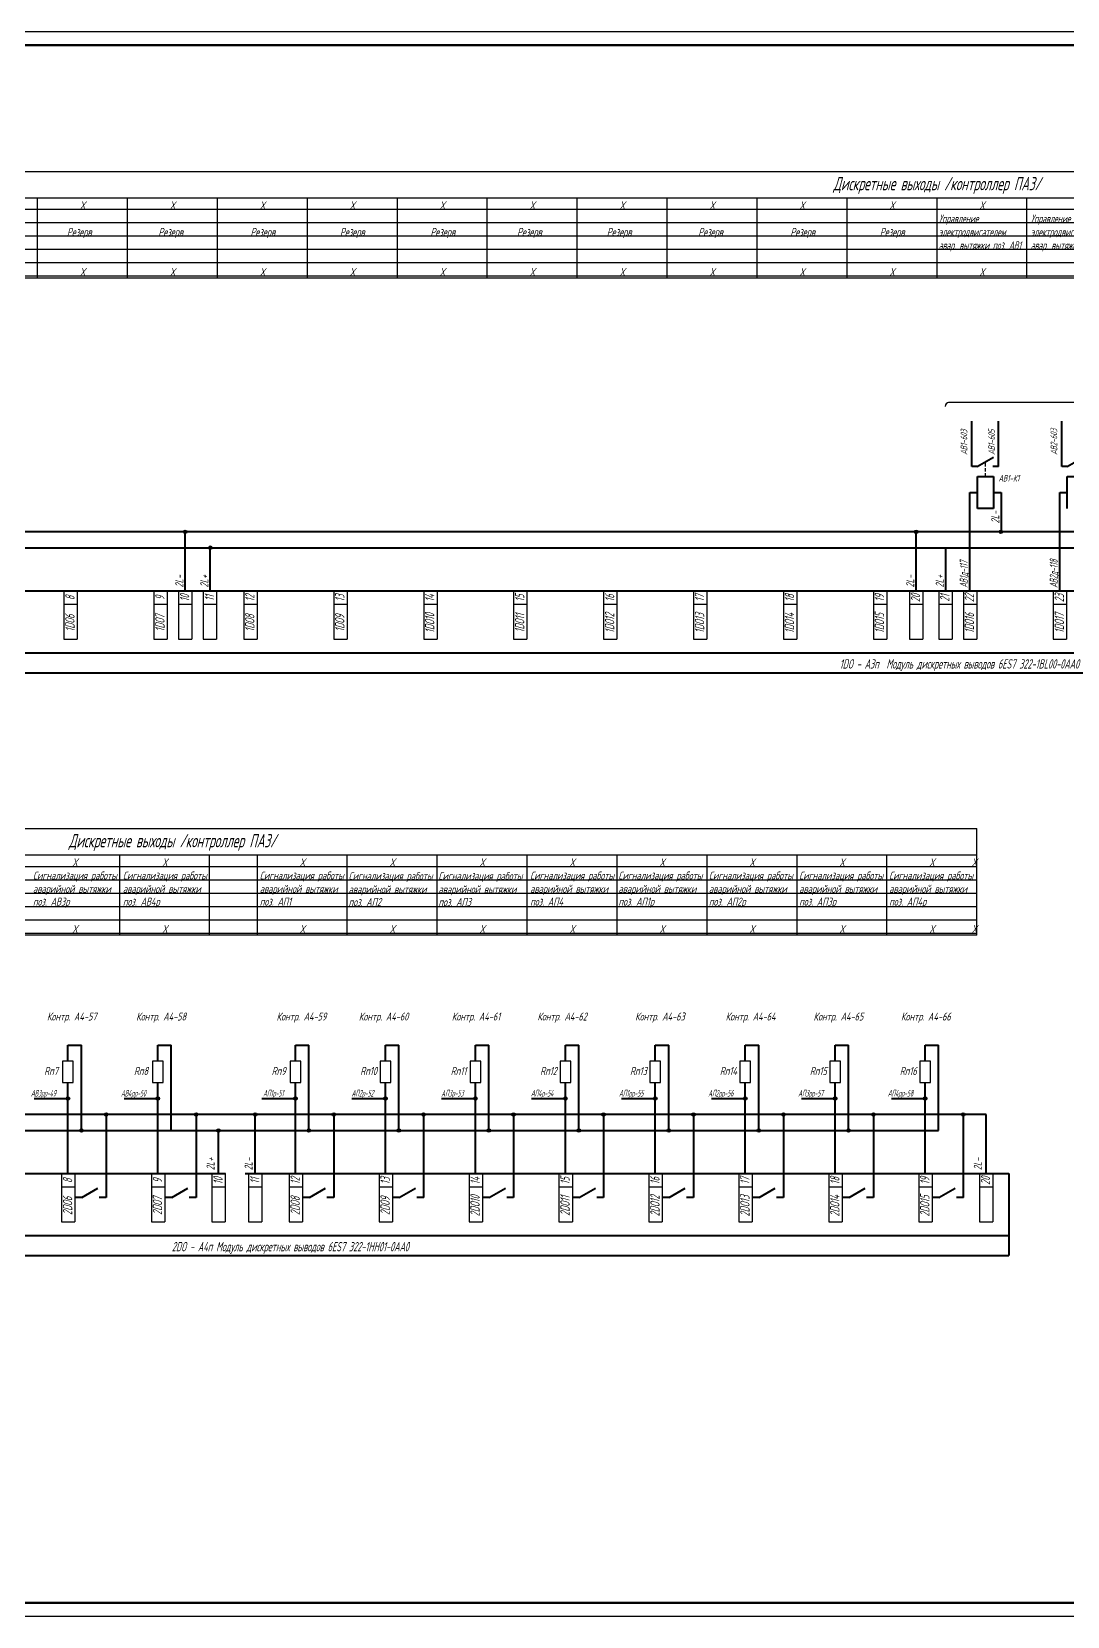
# Model space of a CAD drawing. Header units: millimetres. Extents: x -338 to 6826, y -8218 to 3153.
# Drawn here: x 2318 to 2706, y -2300 to -1706 of the extents above; entities that cross this region are included whole.
import ezdxf
from ezdxf.enums import TextEntityAlignment as Align

# ---------------------------------------------------------------- set-up
doc = ezdxf.new("R2010")
doc.units = ezdxf.units.MM
doc.linetypes.add('HIDDEN', pattern=[9.525, 6.35, -3.175])
doc.layers.get('Defpoints').update_dxf_attribs({"color": 251})
for name, color, linetype, lineweight in [('Обводка', 6, 'Continuous', 25), ('Рамка тонкая', 5, 'Continuous', 25), ('Текст_КИП', 2, 'Continuous', 25), ('Толст.рамка', 7, 'Continuous', 60)]:
    doc.layers.add(name, color=color, linetype=linetype, lineweight=lineweight)
doc.layers.add('ТЕКСТ', color=2, linetype='Continuous')
doc.styles.add('Simplex', font='simplex.shx', dxfattribs={"width": 0.7, "oblique": 15})

msp = doc.modelspace()

# ---------------------------------------------------------------- hatches: boundary and pattern name
h = msp.add_hatch(color=256)
edge = h.paths.add_edge_path()
edge.add_arc((2375.73, -1893.63), 0.664, 0, 360)
h = msp.add_hatch(color=256)
edge = h.paths.add_edge_path()
edge.add_arc((2649.75, -1893.63), 0.664, 0, 360)
h = msp.add_hatch(color=256)
edge = h.paths.add_edge_path()
edge.add_arc((2681.56, -1893.63), 0.664, 0, 360)
h = msp.add_hatch(color=256)
edge = h.paths.add_edge_path()
edge.add_arc((2385.11, -1899.6), 0.664, 0, 360)
h = msp.add_hatch(color=256)
edge = h.paths.add_edge_path()
edge.add_arc((2331.74, -2106.08), 0.664, 0, 360)
h = msp.add_hatch(color=256)
edge = h.paths.add_edge_path()
edge.add_arc((2365.46, -2106.08), 0.664, 0, 360)
h = msp.add_hatch(color=256)
edge = h.paths.add_edge_path()
edge.add_arc((2417.07, -2106.08), 0.664, 0, 360)
h = msp.add_hatch(color=256)
edge = h.paths.add_edge_path()
edge.add_arc((2450.79, -2106.08), 0.664, 0, 360)
h = msp.add_hatch(color=256)
edge = h.paths.add_edge_path()
edge.add_arc((2484.51, -2106.08), 0.664, 0, 360)
h = msp.add_hatch(color=256)
edge = h.paths.add_edge_path()
edge.add_arc((2518.23, -2106.08), 0.664, 0, 360)
h = msp.add_hatch(color=256)
edge = h.paths.add_edge_path()
edge.add_arc((2551.96, -2106.08), 0.664, 0, 360)
h = msp.add_hatch(color=256)
edge = h.paths.add_edge_path()
edge.add_arc((2585.68, -2106.08), 0.664, 0, 360)
h = msp.add_hatch(color=256)
edge = h.paths.add_edge_path()
edge.add_arc((2619.4, -2106.08), 0.664, 0, 360)
h = msp.add_hatch(color=256)
edge = h.paths.add_edge_path()
edge.add_arc((2653.12, -2106.08), 0.664, 0, 360)
h = msp.add_hatch(color=256)
edge = h.paths.add_edge_path()
edge.add_arc((2346.04, -2112.08), 0.664, 0, 360)
h = msp.add_hatch(color=256)
edge = h.paths.add_edge_path()
edge.add_arc((2379.76, -2112.08), 0.664, 0, 360)
h = msp.add_hatch(color=256)
edge = h.paths.add_edge_path()
edge.add_arc((2402, -2112.08), 0.664, 0, 360)
h = msp.add_hatch(color=256)
edge = h.paths.add_edge_path()
edge.add_arc((2431.37, -2112.08), 0.664, 0, 360)
h = msp.add_hatch(color=256)
edge = h.paths.add_edge_path()
edge.add_arc((2465.09, -2112.08), 0.664, 0, 360)
h = msp.add_hatch(color=256)
edge = h.paths.add_edge_path()
edge.add_arc((2498.81, -2112.08), 0.664, 0, 360)
h = msp.add_hatch(color=256)
edge = h.paths.add_edge_path()
edge.add_arc((2532.53, -2112.08), 0.664, 0, 360)
h = msp.add_hatch(color=256)
edge = h.paths.add_edge_path()
edge.add_arc((2566.26, -2112.08), 0.664, 0, 360)
h = msp.add_hatch(color=256)
edge = h.paths.add_edge_path()
edge.add_arc((2599.98, -2112.08), 0.664, 0, 360)
h = msp.add_hatch(color=256)
edge = h.paths.add_edge_path()
edge.add_arc((2633.7, -2112.08), 0.664, 0, 360)
h = msp.add_hatch(color=256)
edge = h.paths.add_edge_path()
edge.add_arc((2667.42, -2112.08), 0.664, 0, 360)
h = msp.add_hatch(color=256)
edge = h.paths.add_edge_path()
edge.add_arc((2336.77, -2118.05), 0.664, 0, 360)
h = msp.add_hatch(color=256)
edge = h.paths.add_edge_path()
edge.add_arc((2388.22, -2118.05), 0.664, 0, 360)
h = msp.add_hatch(color=256)
edge = h.paths.add_edge_path()
edge.add_arc((2422.1, -2118.05), 0.664, 0, 360)
h = msp.add_hatch(color=256)
edge = h.paths.add_edge_path()
edge.add_arc((2455.82, -2118.05), 0.664, 0, 360)
h = msp.add_hatch(color=256)
edge = h.paths.add_edge_path()
edge.add_arc((2489.54, -2118.05), 0.664, 0, 360)
h = msp.add_hatch(color=256)
edge = h.paths.add_edge_path()
edge.add_arc((2523.27, -2118.05), 0.664, 0, 360)
h = msp.add_hatch(color=256)
edge = h.paths.add_edge_path()
edge.add_arc((2556.99, -2118.05), 0.664, 0, 360)
h = msp.add_hatch(color=256)
edge = h.paths.add_edge_path()
edge.add_arc((2590.71, -2118.05), 0.664, 0, 360)
h = msp.add_hatch(color=256)
edge = h.paths.add_edge_path()
edge.add_arc((2624.43, -2118.05), 0.664, 0, 360)

# ---------------------------------------------------------------- linework, layer by layer
at = {"lineweight": 40, "ltscale": 0.2}
for p, q in [((2670.66, -1869.2), (2670.66, -1852.18)), ((2680.66, -1869.2), (2680.66, -1852.17)), ((2704.38, -1869.2), (2704.38, -1852.18)), ((2672.66, -1869.2), (2670.66, -1869.2)), ((2672.66, -1869.2), (2678.72, -1865.7)), ((2680.66, -1869.2), (2678.53, -1869.2)), ((2706.38, -1869.2), (2704.38, -1869.2)), ((2706.38, -1869.2), (2712.44, -1865.7)), ((2331.74, -2092.08), (2331.74, -2086.08)), ((2365.46, -2092.08), (2365.46, -2086.08)), ((2417.07, -2092.08), (2417.07, -2086.08)), ((2450.79, -2092.08), (2450.79, -2086.08)), ((2484.51, -2092.08), (2484.51, -2086.08)), ((2518.23, -2092.08), (2518.23, -2086.08)), ((2551.96, -2092.08), (2551.96, -2086.08)), ((2585.68, -2092.08), (2585.68, -2086.08)), ((2619.4, -2092.08), (2619.4, -2086.08)), ((2653.12, -2092.08), (2653.12, -2086.08)), ((2331.74, -2134.17), (2331.74, -2100.08)), ((2365.46, -2134.17), (2365.46, -2100.08)), ((2417.07, -2134.17), (2417.07, -2100.08)), ((2450.79, -2134.17), (2450.79, -2100.08)), ((2484.51, -2134.17), (2484.51, -2100.08)), ((2518.23, -2134.17), (2518.23, -2100.08)), ((2551.96, -2134.17), (2551.96, -2100.08)), ((2585.68, -2134.17), (2585.68, -2100.08)), ((2619.4, -2134.17), (2619.4, -2100.08)), ((2653.12, -2134.17), (2653.12, -2100.08)), ((2336.92, -2143.24), (2334.35, -2143.24)), ((2336.92, -2143.24), (2342.98, -2139.74)), ((2346.07, -2143.24), (2343.49, -2143.24)), ((2370.64, -2143.24), (2368.07, -2143.24)), ((2370.64, -2143.24), (2376.7, -2139.74)), ((2379.79, -2143.24), (2377.21, -2143.24)), ((2422.25, -2143.24), (2419.68, -2143.24)), ((2422.25, -2143.24), (2428.31, -2139.74)), ((2431.4, -2143.24), (2428.82, -2143.24)), ((2455.97, -2143.24), (2453.4, -2143.24)), ((2455.97, -2143.24), (2462.03, -2139.74)), ((2465.12, -2143.24), (2462.54, -2143.24)), ((2489.69, -2143.24), (2487.12, -2143.24)), ((2489.69, -2143.24), (2495.75, -2139.74)), ((2498.84, -2143.24), (2496.26, -2143.24)), ((2523.41, -2143.24), (2520.85, -2143.24)), ((2523.41, -2143.24), (2529.48, -2139.74)), ((2532.56, -2143.24), (2529.98, -2143.24)), ((2557.14, -2143.24), (2554.57, -2143.24)), ((2557.14, -2143.24), (2563.2, -2139.74)), ((2566.29, -2143.24), (2563.7, -2143.24)), ((2590.86, -2143.24), (2588.29, -2143.24)), ((2590.86, -2143.24), (2596.92, -2139.74)), ((2600.01, -2143.24), (2597.43, -2143.24)), ((2624.58, -2143.24), (2622.01, -2143.24)), ((2624.58, -2143.24), (2630.64, -2139.74)), ((2633.73, -2143.24), (2631.15, -2143.24)), ((2658.3, -2143.24), (2655.74, -2143.24)), ((2658.3, -2143.24), (2664.36, -2139.74)), ((2667.45, -2143.24), (2664.87, -2143.24))]:
    msp.add_line(p, q, dxfattribs=at)
at = {"color": 4, "lineweight": 40, "ltscale": 0.2}
for p, q in [((2672.7, -1872.93), (2678.7, -1872.93)), ((2672.7, -1884.93), (2672.7, -1872.93)), ((2678.7, -1872.93), (2678.7, -1884.93)), ((2706.43, -1872.93), (2712.43, -1872.93)), ((2706.43, -1884.93), (2706.43, -1872.93)), ((2669.83, -1878.93), (2672.7, -1878.93)), ((2678.7, -1878.93), (2681.57, -1878.93)), ((2703.56, -1878.93), (2706.43, -1878.93)), ((2678.7, -1884.93), (2672.7, -1884.93)), ((2331.74, -2086.08), (2336.77, -2086.08)), ((2365.46, -2086.08), (2370.49, -2086.08)), ((2417.07, -2086.08), (2422.1, -2086.08)), ((2450.79, -2086.08), (2455.82, -2086.08)), ((2484.51, -2086.08), (2489.54, -2086.08)), ((2518.23, -2086.08), (2523.27, -2086.08)), ((2551.96, -2086.08), (2556.99, -2086.08)), ((2585.68, -2086.08), (2590.71, -2086.08)), ((2619.4, -2086.08), (2624.43, -2086.08)), ((2653.12, -2086.08), (2658.16, -2086.08)), ((2319.07, -2106.08), (2331.74, -2106.08)), ((2323.76, -2106.08), (2331.74, -2106.08)), ((2352.79, -2106.08), (2365.46, -2106.08)), ((2357.49, -2106.08), (2365.46, -2106.08)), ((2404.4, -2106.08), (2417.07, -2106.08)), ((2409.09, -2106.08), (2417.07, -2106.08)), ((2438.12, -2106.08), (2450.79, -2106.08)), ((2442.81, -2106.08), (2450.79, -2106.08)), ((2471.84, -2106.08), (2484.51, -2106.08)), ((2476.54, -2106.08), (2484.51, -2106.08)), ((2505.56, -2106.08), (2518.23, -2106.08)), ((2510.26, -2106.08), (2518.23, -2106.08)), ((2539.29, -2106.08), (2551.96, -2106.08)), ((2543.98, -2106.08), (2551.96, -2106.08)), ((2573.01, -2106.08), (2585.68, -2106.08)), ((2577.7, -2106.08), (2585.68, -2106.08)), ((2606.73, -2106.08), (2619.4, -2106.08)), ((2611.43, -2106.08), (2619.4, -2106.08)), ((2640.45, -2106.08), (2653.12, -2106.08)), ((2645.15, -2106.08), (2653.12, -2106.08))]:
    msp.add_line(p, q, dxfattribs=at)
at = {"lineweight": 40}
for p, q in [((2669.83, -1915.86), (2669.83, -1878.93)), ((2681.57, -1878.93), (2681.57, -1893.77)), ((2703.56, -1915.86), (2703.56, -1878.93)), ((3186.98, -1893.63), (2107.48, -1893.63)), ((2375.73, -1915.72), (2375.73, -1893.63)), ((2649.75, -1915.72), (2649.75, -1893.63)), ((2107.4, -1899.6), (2920.7, -1899.6)), ((2385.11, -1915.72), (2385.11, -1899.6)), ((2660.82, -1915.72), (2660.82, -1899.6)), ((2112.77, -1915.72), (3199.38, -1915.72)), ((2112.77, -1939.03), (3199.38, -1939.03)), ((2112.77, -1946.52), (3199.38, -1946.52)), ((2336.77, -2118.05), (2336.77, -2086.08)), ((2370.49, -2118.05), (2370.49, -2086.08)), ((2422.1, -2118.05), (2422.1, -2086.08)), ((2455.82, -2118.05), (2455.82, -2086.08)), ((2489.54, -2118.05), (2489.54, -2086.08)), ((2523.27, -2118.05), (2523.27, -2086.08)), ((2556.99, -2118.05), (2556.99, -2086.08)), ((2590.71, -2118.05), (2590.71, -2086.08)), ((2624.43, -2118.05), (2624.43, -2086.08)), ((2658.16, -2118.05), (2658.16, -2086.08)), ((2398.23, -2112.08), (2106.6, -2112.08)), ((2346.04, -2112.08), (2346.04, -2143.24)), ((2379.76, -2112.08), (2379.76, -2143.24)), ((2676, -2112.08), (2398.23, -2112.08)), ((2402, -2134.17), (2402, -2112.08)), ((2431.37, -2112.08), (2431.37, -2143.24)), ((2465.09, -2112.08), (2465.09, -2143.24)), ((2498.81, -2112.08), (2498.81, -2143.24)), ((2532.53, -2112.08), (2532.53, -2143.24)), ((2566.26, -2112.08), (2566.26, -2143.24)), ((2599.98, -2112.08), (2599.98, -2143.24)), ((2633.7, -2112.08), (2633.7, -2143.24)), ((2667.42, -2112.08), (2667.42, -2143.24)), ((2676, -2134.17), (2676, -2112.08)), ((2106.51, -2118.05), (2658.16, -2118.05)), ((2388.22, -2134.17), (2388.22, -2118.05)), ((2111.89, -2134.17), (2390.87, -2134.17)), ((2398.23, -2134.17), (2684.47, -2134.17)), ((2684.47, -2134.17), (2684.47, -2164.97)), ((2111.89, -2157.48), (2398.23, -2157.48)), ((2398.23, -2157.48), (2684.47, -2157.48)), ((2111.89, -2164.97), (2398.23, -2164.97)), ((2398.23, -2164.97), (2684.47, -2164.97))]:
    msp.add_line(p, q, dxfattribs=at)
at = {"lineweight": 30}
for p, q in [((2330.23, -1915.72), (2330.23, -1933.85)), ((2335.23, -1915.72), (2335.23, -1933.85)), ((2363.96, -1915.72), (2363.96, -1933.85)), ((2368.96, -1915.72), (2368.96, -1933.85)), ((2373.23, -1915.72), (2373.23, -1933.85)), ((2378.23, -1915.72), (2378.23, -1933.85)), ((2382.5, -1915.72), (2382.5, -1933.86)), ((2387.5, -1915.72), (2387.5, -1933.86)), ((2397.68, -1915.72), (2397.68, -1933.85)), ((2402.68, -1915.72), (2402.68, -1933.85)), ((2431.4, -1915.72), (2431.4, -1933.85)), ((2436.4, -1915.72), (2436.4, -1933.85)), ((2465.12, -1915.72), (2465.12, -1933.85)), ((2470.12, -1915.72), (2470.12, -1933.85)), ((2498.85, -1915.72), (2498.85, -1933.85)), ((2503.85, -1915.72), (2503.85, -1933.85)), ((2532.57, -1915.72), (2532.57, -1933.85)), ((2537.57, -1915.72), (2537.57, -1933.85)), ((2566.29, -1915.72), (2566.29, -1933.85)), ((2571.29, -1915.72), (2571.29, -1933.85)), ((2600.01, -1915.72), (2600.01, -1933.85)), ((2605.01, -1915.72), (2605.01, -1933.85)), ((2633.73, -1915.72), (2633.73, -1933.85)), ((2638.73, -1915.72), (2638.73, -1933.85)), ((2647.25, -1915.72), (2647.25, -1933.85)), ((2652.25, -1915.72), (2652.25, -1933.85)), ((2658.22, -1915.72), (2658.22, -1933.85)), ((2663.22, -1915.72), (2663.22, -1933.85)), ((2667.46, -1915.72), (2667.46, -1933.85)), ((2672.46, -1915.72), (2672.46, -1933.85)), ((2701.18, -1915.72), (2701.18, -1933.85)), ((2706.18, -1915.72), (2706.18, -1933.85)), ((2330.23, -1920.72), (2335.23, -1920.72)), ((2363.96, -1920.72), (2368.96, -1920.72)), ((2373.23, -1920.72), (2378.23, -1920.72)), ((2382.5, -1920.72), (2387.5, -1920.72)), ((2397.68, -1920.72), (2402.68, -1920.72)), ((2431.4, -1920.72), (2436.4, -1920.72)), ((2465.12, -1920.72), (2470.12, -1920.72)), ((2498.85, -1920.72), (2503.85, -1920.72)), ((2532.57, -1920.72), (2537.57, -1920.72)), ((2566.29, -1920.72), (2571.29, -1920.72)), ((2600.01, -1920.72), (2605.01, -1920.72)), ((2633.73, -1920.72), (2638.73, -1920.72)), ((2647.25, -1920.72), (2652.25, -1920.72)), ((2658.22, -1920.72), (2663.22, -1920.72)), ((2667.46, -1920.72), (2672.46, -1920.72)), ((2701.18, -1920.72), (2706.18, -1920.72)), ((2330.23, -1933.85), (2335.23, -1933.85)), ((2363.96, -1933.85), (2368.96, -1933.85)), ((2373.23, -1933.85), (2378.23, -1933.85)), ((2382.5, -1933.86), (2387.5, -1933.86)), ((2397.68, -1933.85), (2402.68, -1933.85)), ((2431.4, -1933.85), (2436.4, -1933.85)), ((2465.12, -1933.85), (2470.12, -1933.85)), ((2498.85, -1933.85), (2503.85, -1933.85)), ((2532.57, -1933.85), (2537.57, -1933.85)), ((2566.29, -1933.85), (2571.29, -1933.85)), ((2600.01, -1933.85), (2605.01, -1933.85)), ((2633.73, -1933.85), (2638.73, -1933.85)), ((2647.25, -1933.85), (2652.25, -1933.85)), ((2658.22, -1933.85), (2663.22, -1933.85)), ((2667.46, -1933.85), (2672.46, -1933.85)), ((2701.18, -1933.85), (2706.18, -1933.85)), ((2329.35, -2134.17), (2329.35, -2152.3)), ((2334.35, -2134.17), (2334.35, -2152.3)), ((2363.07, -2134.17), (2363.07, -2152.3)), ((2368.07, -2134.17), (2368.07, -2152.3)), ((2385.72, -2134.17), (2385.72, -2152.3)), ((2390.72, -2134.17), (2390.72, -2152.3)), ((2399.5, -2134.17), (2399.5, -2152.31)), ((2404.5, -2134.17), (2404.5, -2152.31)), ((2414.68, -2134.17), (2414.68, -2152.3)), ((2419.68, -2134.17), (2419.68, -2152.3)), ((2448.4, -2134.17), (2448.4, -2152.3)), ((2453.4, -2134.17), (2453.4, -2152.3)), ((2482.12, -2134.17), (2482.12, -2152.3)), ((2487.12, -2134.17), (2487.12, -2152.3)), ((2515.85, -2134.17), (2515.85, -2152.3)), ((2520.85, -2134.17), (2520.85, -2152.3)), ((2549.57, -2134.17), (2549.57, -2152.3)), ((2554.57, -2134.17), (2554.57, -2152.3)), ((2583.29, -2134.17), (2583.29, -2152.3)), ((2588.29, -2134.17), (2588.29, -2152.3)), ((2617.01, -2134.17), (2617.01, -2152.3)), ((2622.01, -2134.17), (2622.01, -2152.3)), ((2650.74, -2134.17), (2650.74, -2152.3)), ((2655.74, -2134.17), (2655.74, -2152.3)), ((2673.5, -2134.17), (2673.5, -2152.3)), ((2678.5, -2134.17), (2678.5, -2152.3)), ((2684.47, -2134.17), (2684.47, -2152.3)), ((2329.35, -2139.17), (2334.35, -2139.17)), ((2363.07, -2139.17), (2368.07, -2139.17)), ((2385.72, -2139.17), (2390.72, -2139.17)), ((2399.5, -2139.17), (2404.5, -2139.17)), ((2414.68, -2139.17), (2419.68, -2139.17)), ((2448.4, -2139.17), (2453.4, -2139.17)), ((2482.12, -2139.17), (2487.12, -2139.17)), ((2515.85, -2139.17), (2520.85, -2139.17)), ((2549.57, -2139.17), (2554.57, -2139.17)), ((2583.29, -2139.17), (2588.29, -2139.17)), ((2617.01, -2139.17), (2622.01, -2139.17)), ((2650.74, -2139.17), (2655.74, -2139.17)), ((2673.5, -2139.17), (2678.5, -2139.17)), ((2329.35, -2152.3), (2334.35, -2152.3)), ((2363.07, -2152.3), (2368.07, -2152.3)), ((2385.72, -2152.3), (2390.72, -2152.3)), ((2399.5, -2152.31), (2404.5, -2152.31)), ((2414.68, -2152.3), (2419.68, -2152.3)), ((2448.4, -2152.3), (2453.4, -2152.3)), ((2482.12, -2152.3), (2487.12, -2152.3)), ((2515.85, -2152.3), (2520.85, -2152.3)), ((2549.57, -2152.3), (2554.57, -2152.3)), ((2583.29, -2152.3), (2588.29, -2152.3)), ((2617.01, -2152.3), (2622.01, -2152.3)), ((2650.74, -2152.3), (2655.74, -2152.3)), ((2673.5, -2152.3), (2678.5, -2152.3))]:
    msp.add_line(p, q, dxfattribs=at)
for points in [[(2329.74, -2092.08), (2329.74, -2100.08), (2333.74, -2100.08), (2333.74, -2092.08)], [(2363.46, -2092.08), (2363.46, -2100.08), (2367.46, -2100.08), (2367.46, -2092.08)], [(2415.07, -2092.08), (2415.07, -2100.08), (2419.07, -2100.08), (2419.07, -2092.08)], [(2448.79, -2092.08), (2448.79, -2100.08), (2452.79, -2100.08), (2452.79, -2092.08)], [(2482.51, -2092.08), (2482.51, -2100.08), (2486.51, -2100.08), (2486.51, -2092.08)], [(2516.23, -2092.08), (2516.23, -2100.08), (2520.23, -2100.08), (2520.23, -2092.08)], [(2549.96, -2092.08), (2549.96, -2100.08), (2553.96, -2100.08), (2553.96, -2092.08)], [(2583.68, -2092.08), (2583.68, -2100.08), (2587.68, -2100.08), (2587.68, -2092.08)], [(2617.4, -2092.08), (2617.4, -2100.08), (2621.4, -2100.08), (2621.4, -2092.08)], [(2651.12, -2092.08), (2651.12, -2100.08), (2655.12, -2100.08), (2655.12, -2092.08)]]:
    msp.add_lwpolyline(points, close=True)
for centre in [(2375.73, -1893.63), (2649.75, -1893.63), (2681.56, -1893.63), (2385.11, -1899.6), (2331.74, -2106.08), (2365.46, -2106.08), (2417.07, -2106.08), (2450.79, -2106.08), (2484.51, -2106.08), (2518.23, -2106.08), (2551.96, -2106.08), (2585.68, -2106.08), (2619.4, -2106.08), (2653.12, -2106.08), (2346.04, -2112.08), (2379.76, -2112.08), (2402, -2112.08), (2431.37, -2112.08), (2465.09, -2112.08), (2498.81, -2112.08), (2532.53, -2112.08), (2566.26, -2112.08), (2599.98, -2112.08), (2633.7, -2112.08), (2667.42, -2112.08), (2336.77, -2118.05), (2388.22, -2118.05), (2422.1, -2118.05), (2455.82, -2118.05), (2489.54, -2118.05), (2523.27, -2118.05), (2556.99, -2118.05), (2590.71, -2118.05), (2624.43, -2118.05)]:
    msp.add_circle(centre, 0.664)
at = {"layer": 'Defpoints'}
for p, q in [((2122.1, -1772.75), (3197.13, -1772.75)), ((2122.1, -1777.75), (3197.13, -1777.75)), ((2122.1, -1782.75), (3197.13, -1782.75)), ((2122.1, -1787.75), (3197.13, -1787.75)), ((2122.1, -1792.75), (3197.13, -1792.75)), ((2122.1, -1797.75), (3197.13, -1797.75)), ((2119.23, -2019.05), (2672.54, -2019.05)), ((2119.23, -2024.05), (2672.54, -2024.05)), ((2119.23, -2029.05), (2672.54, -2029.05)), ((2119.23, -2034.05), (2672.54, -2034.05)), ((2119.23, -2039.05), (2672.54, -2039.05)), ((2119.23, -2044.05), (2672.54, -2044.05))]:
    msp.add_line(p, q, dxfattribs=at)
at = {"layer": 'Обводка', "lineweight": 30}
for p, q in [((2118.02, -1758.6), (3197.13, -1758.6)), ((3197.13, -1768.6), (2118.02, -1768.6)), ((2320.35, -1798.6), (2320.35, -1768.6)), ((2354.07, -1798.6), (2354.07, -1768.6)), ((2387.8, -1798.6), (2387.8, -1768.6)), ((2421.52, -1798.6), (2421.52, -1768.6)), ((2455.24, -1798.6), (2455.24, -1768.6)), ((2488.96, -1798.6), (2488.96, -1768.6)), ((2522.69, -1798.6), (2522.69, -1768.6)), ((2556.41, -1798.6), (2556.41, -1768.6)), ((2590.13, -1798.6), (2590.13, -1768.6)), ((2623.85, -1798.6), (2623.85, -1768.6)), ((2657.57, -1798.6), (2657.57, -1768.6)), ((2691.3, -1798.6), (2691.3, -1768.6)), ((2691.3, -1798.6), (2691.3, -1768.6)), ((3197.13, -1798.6), (2118.02, -1798.6)), ((2115.16, -2004.9), (2672.54, -2004.9)), ((2672.54, -2044.9), (2672.54, -2004.9)), ((2672.54, -2014.9), (2115.16, -2014.9)), ((2351.21, -2044.9), (2351.21, -2014.9)), ((2384.84, -2044.9), (2384.84, -2014.9)), ((2402.76, -2044.9), (2402.76, -2014.9)), ((2436.48, -2044.9), (2436.48, -2014.9)), ((2470.2, -2044.9), (2470.2, -2014.9)), ((2503.92, -2044.9), (2503.92, -2014.9)), ((2537.65, -2044.9), (2537.65, -2014.9)), ((2571.37, -2044.9), (2571.37, -2014.9)), ((2605.09, -2044.9), (2605.09, -2014.9)), ((2638.81, -2044.9), (2638.81, -2014.9)), ((2672.54, -2044.9), (2115.16, -2044.9))]:
    msp.add_line(p, q, dxfattribs=at)
at = {"layer": 'Обводка'}
msp.add_line((2908.76, -1845.16), (2661.91, -1845.16), dxfattribs=at)
at = {"layer": 'Обводка', "linetype": 'HIDDEN', "ltscale": 0.2}
msp.add_line((2675.7, -1872.93), (2675.7, -1867.44), dxfattribs=at)
at = {"layer": 'Обводка'}
msp.add_arc((2662.08, -1846.68), 1.5, 90, 180, dxfattribs=at)
at = {"layer": 'Рамка тонкая'}
for p, q in [((3508.69, -1706.17), (2036.94, -1706.17)), ((2036.94, -2300.17), (3508.69, -2300.17))]:
    msp.add_line(p, q, dxfattribs=at)
at = {"layer": 'Толст.рамка'}
for p, q in [((2056.94, -1711.17), (3503.69, -1711.17)), ((3503.69, -2295.17), (2044.96, -2295.17))]:
    msp.add_line(p, q, dxfattribs=at)

# ---------------------------------------------------------------- texts
at = {"color": 7, "style": 'Simplex', "oblique": 15, "width": 0.6}
for s, p in [('Сигнализация работы', (2318.63, -2023.99)), ('Сигнализация работы', (2352.36, -2023.99)), ('Сигнализация работы', (2403.67, -2023.99)), ('Сигнализация работы', (2436.98, -2024.13)), ('Сигнализация работы', (2470.67, -2024.13)), ('Сигнализация работы', (2505.04, -2023.99)), ('Сигнализация работы', (2538.14, -2023.99)), ('Сигнализация работы', (2572.06, -2023.99)), ('Сигнализация работы', (2605.91, -2023.99)), ('Сигнализация работы', (2639.64, -2023.99)), ('поз. АВ3р ', (2318.63, -2033.78)), ('аварийной вытяжки', (2318.63, -2028.99)), ('поз. АВ4р ', (2352.36, -2033.78)), ('аварийной вытяжки', (2352.36, -2028.99)), ('поз. АП1 ', (2403.67, -2033.78)), ('аварийной вытяжки', (2403.67, -2028.99)), ('поз. АП2 ', (2436.98, -2033.92)), ('аварийной вытяжки', (2436.98, -2029.13)), ('поз. АП3 ', (2470.67, -2033.92)), ('аварийной вытяжки', (2470.67, -2029.13)), ('поз. АП4 ', (2505.04, -2033.78)), ('аварийной вытяжки', (2505.04, -2028.99)), ('поз. АП1р ', (2538.14, -2033.78)), ('аварийной вытяжки', (2538.14, -2028.99)), ('поз. АП2р ', (2572.06, -2033.78)), ('аварийной вытяжки', (2572.06, -2028.99)), ('поз. АП3р ', (2605.91, -2033.78)), ('аварийной вытяжки', (2605.91, -2028.99)), ('поз. АП4р ', (2639.64, -2033.78)), ('аварийной вытяжки', (2639.64, -2028.99))]:
    msp.add_text(s, height=3, dxfattribs=at).set_placement(p)
at = {"layer": 'Defpoints', "style": 'Simplex', "oblique": 15, "width": 0.6}
for p in [(2337.21, -1772.75), (2370.94, -1772.75), (2404.66, -1772.75), (2438.38, -1772.75), (2472.1, -1772.75), (2505.82, -1772.75), (2505.82, -1772.75), (2539.55, -1772.75), (2539.55, -1772.75), (2573.27, -1772.75), (2573.27, -1772.75), (2606.99, -1772.75), (2606.99, -1772.75), (2640.71, -1772.75), (2674.44, -1772.75), (2337.21, -1797.75), (2370.94, -1797.75), (2404.66, -1797.75), (2438.38, -1797.75), (2472.1, -1797.75), (2505.82, -1797.75), (2505.82, -1797.75), (2539.55, -1797.75), (2539.55, -1797.75), (2573.27, -1797.75), (2573.27, -1797.75), (2606.99, -1797.75), (2606.99, -1797.75), (2640.71, -1797.75), (2640.71, -1797.75), (2674.44, -1797.75), (2334.35, -2019.05), (2368.07, -2019.05), (2419.62, -2019.05), (2453.34, -2019.05), (2487.06, -2019.05), (2520.79, -2019.05), (2520.79, -2019.05), (2554.51, -2019.05), (2554.51, -2019.05), (2588.23, -2019.05), (2588.23, -2019.05), (2621.95, -2019.05), (2621.95, -2019.05), (2655.67, -2019.05), (2671.57, -2019.05), (2334.35, -2044.05), (2368.07, -2044.05), (2419.62, -2044.05), (2453.34, -2044.05), (2487.06, -2044.05), (2520.79, -2044.05), (2520.79, -2044.05), (2554.51, -2044.05), (2554.51, -2044.05), (2588.23, -2044.05), (2588.23, -2044.05), (2621.95, -2044.05), (2621.95, -2044.05), (2655.67, -2044.05), (2655.67, -2044.05), (2671.57, -2044.05)]:
    msp.add_text('Х', height=3, dxfattribs=at).set_placement(p, align=Align.CENTER)
at = {"layer": 'Обводка', "lineweight": -3, "style": 'Simplex', "oblique": 15, "width": 0.6}
for s, p in [('8', (2334.23, -1918.47)), ('9', (2367.96, -1918.47)), ('10', (2377.23, -1918.47)), ('11', (2386.5, -1918.47)), ('12', (2401.68, -1918.47)), ('13', (2435.4, -1918.47)), ('14', (2469.12, -1918.47)), ('15', (2502.85, -1918.47)), ('16', (2536.57, -1918.47)), ('17', (2570.29, -1918.47)), ('18', (2604.01, -1918.47)), ('19', (2637.73, -1918.47)), ('20', (2651.25, -1918.47)), ('21', (2662.22, -1918.47)), ('22', (2671.46, -1918.47)), ('23', (2705.18, -1918.47)), ('1DО6', (2334.23, -1927.88)), ('1DО7', (2367.96, -1927.88)), ('1DО8', (2401.68, -1927.88)), ('1DО9', (2435.4, -1927.88)), ('1DО10', (2469.12, -1927.88)), ('1DО11', (2502.85, -1927.88)), ('1DО12', (2536.57, -1927.88)), ('1DО13', (2570.29, -1927.88)), ('1DО14', (2604.01, -1927.88)), ('1DО15', (2637.73, -1927.88)), ('1DО16', (2671.46, -1927.88)), ('1DО17', (2705.18, -1927.88)), ('8', (2333.35, -2136.92)), ('9', (2367.07, -2136.92)), ('10', (2389.72, -2136.92)), ('11', (2403.5, -2136.92)), ('12', (2418.68, -2136.92)), ('13', (2452.4, -2136.92)), ('14', (2486.12, -2136.92)), ('15', (2519.85, -2136.92)), ('16', (2553.57, -2136.92)), ('17', (2587.29, -2136.92)), ('18', (2621.01, -2136.92)), ('19', (2654.74, -2136.92)), ('20', (2677.5, -2136.92)), ('2DО6', (2333.35, -2146.33)), ('2DО7', (2367.07, -2146.33)), ('2DО8', (2418.68, -2146.33)), ('2DО9', (2452.4, -2146.33)), ('2DО10', (2486.12, -2146.33)), ('2DО11', (2519.85, -2146.33)), ('2DО12', (2553.57, -2146.33)), ('2DО13', (2587.29, -2146.33)), ('2DО14', (2621.01, -2146.33)), ('2DО15', (2654.74, -2146.33))]:
    msp.add_text(s, height=3.5, rotation=90, dxfattribs=at).set_placement(p, align=Align.CENTER)
at = {"layer": 'ТЕКСТ', "color": 2, "lineweight": -3, "style": 'Simplex', "oblique": 15, "width": 0.6}
for p in [(2657.57, -1765.62), (2370.92, -2011.92)]:
    msp.add_text('Дискретные выходы /контроллер ПАЗ/', height=5, dxfattribs=at).set_placement(p, align=Align.CENTER)
at = {"layer": 'ТЕКСТ', "color": 3, "style": 'Simplex', "oblique": 15, "width": 0.6}
for p in [(2336, -1782.75), (2370.29, -1782.75), (2404.83, -1782.75), (2438.38, -1782.75), (2472.3, -1782.75), (2504.77, -1782.75), (2538.41, -1782.75), (2572.7, -1782.75), (2607.23, -1782.75), (2640.79, -1782.75)]:
    msp.add_text('Резерв', height=3, dxfattribs=at).set_placement(p, align=Align.CENTER)
at = {"layer": 'ТЕКСТ', "style": 'Simplex', "oblique": 15}
for s, height, width, p in [('АВ1-603', 2.5, 0.6, (2668.91, -1864.79)), ('АВ1-605', 2.5, 0.6, (2679.27, -1864.79)), ('АВ2-603', 2.5, 0.6, (2702.63, -1864.79)), ('АВ1д-117', 3, 0.5, (2669.1, -1914.66)), ('АВ2д-118', 3, 0.5, (2702.83, -1914.66))]:
    msp.add_text(s, height=height, rotation=90, dxfattribs=dict(at, width=width)).set_placement(p)
at = {"layer": 'ТЕКСТ', "style": 'Simplex', "oblique": 15, "width": 0.6}
msp.add_text('АВ1-К1', height=2.5, dxfattribs=at).set_placement((2680.6, -1874.8))
at = {"layer": 'ТЕКСТ', "color": 1, "style": 'Simplex', "oblique": 15, "width": 0.6}
msp.add_text('2L-', height=3, rotation=90, dxfattribs=at).set_placement((2680.91, -1885.82), align=Align.RIGHT)
for s, p in [('2L-', (2375, -1914.53)), ('2L+', (2384.38, -1914.53)), ('2L-', (2649.02, -1914.53)), ('2L+', (2660.09, -1914.53)), ('2L+', (2386.7, -2132.98)), ('2L-', (2400.96, -2132.98)), ('2L-', (2674.36, -2132.98))]:
    msp.add_text(s, height=3, rotation=90, dxfattribs=at).set_placement(p)
at = {"layer": 'ТЕКСТ', "style": 'Simplex', "oblique": 15, "width": 0.6}
for s, p in [('Rп7', (2325.42, -2097.26)), ('Rп8', (2359.14, -2097.26)), ('Rп9', (2410.75, -2097.26)), ('Rп10', (2444.47, -2097.26)), ('Rп11', (2478.19, -2097.26)), ('Rп12', (2511.91, -2097.26)), ('Rп13', (2545.63, -2097.26)), ('Rп14', (2579.36, -2097.26)), ('Rп15', (2613.08, -2097.26)), ('Rп16', (2646.8, -2097.26))]:
    msp.add_text(s, height=3, dxfattribs=at).set_placement(p, align=Align.CENTER)
at = {"layer": 'ТЕКСТ', "style": 'Simplex', "oblique": 15, "width": 0.5}
for s, p in [('АВ3рр-49', (2327.24, -2105.33)), ('АВ4рр-50', (2360.97, -2105.33)), ('АП1р-51', (2412.57, -2105.33)), ('АП2р-52', (2446.3, -2105.33)), ('АП3р-53', (2480.02, -2105.33)), ('АП4р-54', (2513.74, -2105.33)), ('АП1рр-55', (2547.46, -2105.33)), ('АП2рр-56', (2581.19, -2105.33)), ('АП3рр-57', (2614.91, -2105.33)), ('АП4рр-58', (2648.63, -2105.33))]:
    msp.add_text(s, height=2.5, dxfattribs=at).set_placement(p, align=Align.RIGHT)
at = {"layer": 'Текст_КИП', "color": 7, "style": 'Simplex', "oblique": 15, "width": 0.55}
for s, p in [('Управление', (2658.22, -1777.75)), ('Управление', (2692.71, -1777.75)), ('электродвигателем', (2658.22, -1782.75)), ('электродвигателем', (2692.71, -1782.75)), ('авар. вытяжки поз. АВ1', (2658.22, -1787.75)), ('авар. вытяжки поз. АВ2', (2692.71, -1787.75))]:
    msp.add_text(s, height=3, dxfattribs=at).set_placement(p)
at = {"layer": 'Текст_КИП', "lineweight": 30, "style": 'Simplex', "oblique": 15, "width": 0.6}
for s, p in [('1DO - А3п  Модуль дискретных выводов 6ES7 322-1BL00-0АА0', (2665.96, -1944.91)), ('2DO - А4п Модуль дискретных выводов 6ES7 322-1НН01-0АА0', (2415.13, -2163.36))]:
    msp.add_text(s, height=3.5, dxfattribs=at).set_placement(p, align=Align.CENTER)
at = {"layer": 'Текст_КИП', "color": 7, "style": 'Simplex', "oblique": 15, "width": 0.6}
for s, p in [('Контр. А4-57', (2333.17, -2076.84)), ('Контр. А4-58', (2366.68, -2076.84)), ('Контр. А4-59', (2419.29, -2076.84)), ('Контр. А4-60', (2450.08, -2076.84)), ('Контр. А4-61', (2484.73, -2076.84)), ('Контр. А4-62', (2517.02, -2076.84)), ('Контр. А4-63', (2553.68, -2076.84)), ('Контр. А4-64', (2587.67, -2076.84)), ('Контр. А4-65', (2620.6, -2076.84)), ('Контр. А4-66', (2653.39, -2076.84))]:
    msp.add_text(s, height=3, dxfattribs=at).set_placement(p, align=Align.CENTER)

doc.saveas('drawing.dxf')
